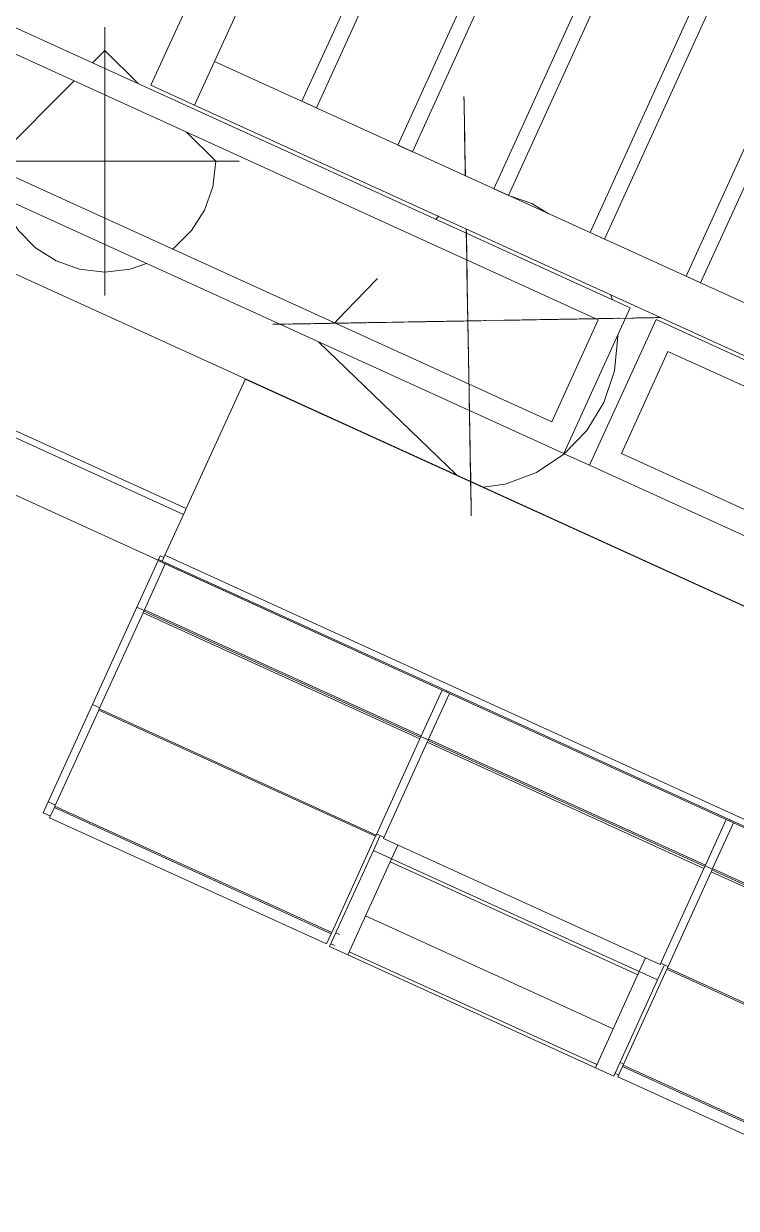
# Model space of a CAD drawing. Header units: inches. Extents: x -578 to 1873, y 397 to 1812.
# Drawn here: x -147.8 to -58.7, y 1077.2 to 1225.2 of the extents above; entities that cross this region are included whole.
import ezdxf

# ---------------------------------------------------------------- set-up
doc = ezdxf.new("R2010")
doc.units = ezdxf.units.IN
doc.header["$MEASUREMENT"] = 0
for name, color, linetype, lineweight in [('A-FLOR', 192, 'Continuous', 13), ('A-GLAZ-CURT', 52, 'Continuous', 9), ('A-GLAZ-CWMG', 51, 'Continuous', 9), ('A-WALL', 113, 'Continuous', 13), ('I-FURN', 30, 'Continuous', 9), ('L-HRDS', 13, 'Continuous', 9), ('L-PLNT', 71, 'Continuous', 9)]:
    doc.layers.add(name, color=color, linetype=linetype, lineweight=lineweight)

# ---------------------------------------------------------------- blocks, each defined once
blk = doc.blocks.new('3D Cad File Example_dwg_CP_Solar Panel - Square-1731942-_3D_-2915-Level 1')
at = {"layer": 'A-GLAZ-CURT'}
for p, q in [((-1042.2, -43.84), (-1041.61, -42.55)), ((-1041.61, -42.55), (-1041.54, -42.39)), ((-1041.61, -42.55), (-1007.04, -58.31)), ((-1007.62, -59.59), (-1042.2, -43.84)), ((-1007.62, -59.59), (-1007.04, -58.31)), ((-1007.04, -58.31), (-1006.96, -58.15))]:
    blk.add_line(p, q, dxfattribs=at)
blk = doc.blocks.new('3D Cad File Example_dwg_CP_Solar Panel - Square-V6-_3D_-2916-Level 1')
at = {"layer": 'A-GLAZ-CURT'}
for p, q in [((-1036.07, -30.38), (-1041.54, -42.39)), ((-1036.07, -30.38), (-1036, -30.22)), ((-1001.49, -46.14), (-1036.07, -30.38)), ((-1041.54, -42.39), (-1006.96, -58.15)), ((-1001.49, -46.14), (-1006.96, -58.15)), ((-1001.49, -46.14), (-1001.42, -45.98))]:
    blk.add_line(p, q, dxfattribs=at)
blk = doc.blocks.new('3D Cad File Example_dwg_System Panel - Solar Wall Edges-1683376-_3D_-2917-Level 1')
at = {"layer": 'A-GLAZ-CURT'}
for p, q in [((-1027.75, -12.11), (-1030.35, -17.83)), ((-1027.75, -12.11), (-993.17, -27.87)), ((-1030.35, -17.83), (-995.77, -33.59)), ((-995.77, -33.59), (-993.17, -27.87))]:
    blk.add_line(p, q, dxfattribs=at)
blk = doc.blocks.new('3D Cad File Example_dwg_Rectangular Mullion - 1_ x 1_5_ _Black_-1053128-_3D_-2918-Level 1')
at = {"layer": 'A-GLAZ-CWMG'}
for p, q in [((-959.45, -50.34), (-959.37, -50.18)), ((-924.79, -65.93), (-959.37, -50.18)), ((-924.87, -66.09), (-959.45, -50.34)), ((-924.79, -65.93), (-924.87, -66.09))]:
    blk.add_line(p, q, dxfattribs=at)
blk = doc.blocks.new('3D Cad File Example_dwg_Rectangular Mullion - 1_ x 1_5_ _Black_-1053131-_3D_-2919-Level 1')
at = {"layer": 'A-GLAZ-CWMG'}
for p, q in [((-970.5, -74.59), (-970.95, -74.38)), ((-971.57, -75.74), (-971.12, -75.95))]:
    blk.add_line(p, q, dxfattribs=at)
blk = doc.blocks.new('3D Cad File Example_dwg_Rectangular Mullion - 1_ x 1_5_ _Black_-V7-_3D_-2920-Level 1')
at = {"layer": 'A-GLAZ-CWMG'}
for p, q in [((-965.86, -62.01), (-964.95, -62.42)), ((-970.95, -74.38), (-970.5, -74.59))]:
    blk.add_line(p, q, dxfattribs=at)
blk = doc.blocks.new('3D Cad File Example_dwg_Rectangular Mullion - 1_ x 1_5_ _Black_-V7-_3D_-V3-Level 1')
at = {"layer": 'A-GLAZ-CWMG'}
for p, q in [((-960.32, -49.84), (-960.38, -49.98)), ((-960.32, -49.84), (-959.41, -50.26)), ((-959.47, -50.39), (-959.41, -50.26)), ((-965.86, -62.01), (-964.95, -62.42))]:
    blk.add_line(p, q, dxfattribs=at)
blk = doc.blocks.new('3D Cad File Example_dwg_Rectangular Mullion - 1_ x 1_5_ _Black_-1683368-_3D_-2921-Level 1')
at = {"layer": 'A-GLAZ-CWMG'}
for p, q in [((-957.68, -44.04), (-960.32, -49.84)), ((-956.77, -44.46), (-957.68, -44.04)), ((-956.77, -44.46), (-959.41, -50.26)), ((-960.32, -49.84), (-959.41, -50.26))]:
    blk.add_line(p, q, dxfattribs=at)
blk = doc.blocks.new('3D Cad File Example_dwg_Rectangular Mullion - 1_ x 1_5_ _Black_-1053135-_3D_-2925-Level 1')
at = {"layer": 'A-GLAZ-CWMG'}
for p, q in [((-992.71, -28.08), (-992.64, -27.93)), ((-992.71, -28.08), (-957.22, -44.25)), ((-957.22, -44.25), (-957.15, -44.1))]:
    blk.add_line(p, q, dxfattribs=at)
blk = doc.blocks.new('3D Cad File Example_dwg_Rectangular Mullion - 1_ x 1_5_ _Black_-1683379-_3D_-2927-Level 1')
at = {"layer": 'A-GLAZ-CWMG'}
for p, q in [((-1028.66, -11.7), (-1031.3, -17.5)), ((-1028.66, -11.7), (-1027.75, -12.11)), ((-1027.75, -12.11), (-1030.39, -17.91)), ((-1030.39, -17.91), (-1031.3, -17.5))]:
    blk.add_line(p, q, dxfattribs=at)
blk = doc.blocks.new('3D Cad File Example_dwg_Rectangular Mullion - 1_ x 1_5_ _Black_-1053170-_3D_-2928-Level 1')
at = {"layer": 'A-GLAZ-CWMG'}
for p, q in [((-1043.01, -43.19), (-1042.39, -41.83)), ((-1041.48, -42.25), (-1042.39, -41.83)), ((-1042.1, -43.61), (-1043.01, -43.19))]:
    blk.add_line(p, q, dxfattribs=at)
blk = doc.blocks.new('3D Cad File Example_dwg_Rectangular Mullion - 1_ x 1_5_ _Black_-V9-_3D_-2929-Level 1')
at = {"layer": 'A-GLAZ-CWMG'}
for p, q in [((-1036.84, -29.66), (-1042.39, -41.83)), ((-1035.93, -30.08), (-1036.84, -29.66)), ((-1041.48, -42.25), (-1042.39, -41.83))]:
    blk.add_line(p, q, dxfattribs=at)
blk = doc.blocks.new('3D Cad File Example_dwg_Rectangular Mullion - 1_ x 1_5_ _Black_-V9-_3D_-V5-Level 1')
at = {"layer": 'A-GLAZ-CWMG'}
for p, q in [((-1031.3, -17.5), (-1036.84, -29.66)), ((-1030.39, -17.91), (-1031.3, -17.5)), ((-1030.45, -18.05), (-1030.39, -17.91)), ((-1035.93, -30.08), (-1036.84, -29.66))]:
    blk.add_line(p, q, dxfattribs=at)
blk = doc.blocks.new('3D Cad File Example_dwg_Pergola Modern - Pergola-1094976-_3D_-2974-Level 1')
at = {"layer": 'I-FURN'}
for p, q in [((-91.5, 54), (-85.5, 54)), ((-91.5, 54), (-91.5, -54)), ((85.5, 54), (-85.5, 54)), ((-85.5, 54), (-85.5, -54)), ((-85.5, 54), (-85.5, 48)), ((91.5, 54), (85.5, 54)), ((85.5, 54), (85.5, -54)), ((85.5, 54), (85.5, 48)), ((91.5, 54), (91.5, -54)), ((85.5, 48), (-85.5, 48)), ((-73.5, 48), (-71.5, 48)), ((-73.5, 48), (-73.5, -48)), ((-71.5, 48), (-71.5, -48)), ((-60.32, 48), (-58.32, 48)), ((-60.32, 48), (-60.32, -48)), ((-58.32, 48), (-58.32, -48)), ((-47.14, 48), (-45.14, 48)), ((-47.14, 48), (-47.14, -48)), ((-45.14, 48), (-45.14, -48)), ((-33.95, 48), (-31.95, 48)), ((-33.95, 48), (-33.95, -48)), ((-31.95, 48), (-31.95, -48)), ((-20.77, 48), (-18.77, 48)), ((-20.77, 48), (-20.77, -48)), ((-18.77, 48), (-18.77, -48)), ((-7.59, 48), (-5.59, 48)), ((-7.59, 48), (-7.59, -48)), ((-5.59, 48), (-5.59, -48)), ((5.59, 48), (7.59, 48)), ((5.59, 48), (5.59, -48)), ((7.59, 48), (7.59, -48)), ((18.77, 48), (20.77, 48)), ((18.77, 48), (18.77, -48)), ((20.77, 48), (20.77, -48)), ((31.95, 48), (33.95, 48)), ((31.95, 48), (31.95, -48)), ((33.95, 48), (33.95, -48)), ((45.14, 48), (47.14, 48)), ((45.14, 48), (45.14, -48)), ((47.14, 48), (47.14, -48)), ((60.32, 48), (58.32, 48)), ((58.32, 48), (58.32, -48)), ((60.32, 48), (60.32, -48)), ((73.5, 48), (71.5, 48)), ((71.5, 48), (71.5, -48)), ((73.5, 48), (73.5, -48)), ((-85.5, -54), (-85.5, -48)), ((85.5, -48), (-85.5, -48)), ((-73.5, -48), (-71.5, -48)), ((-60.32, -48), (-58.32, -48)), ((-47.14, -48), (-45.14, -48)), ((-33.95, -48), (-31.95, -48)), ((-20.77, -48), (-18.77, -48)), ((-7.59, -48), (-5.59, -48)), ((5.59, -48), (7.59, -48)), ((18.77, -48), (20.77, -48)), ((31.95, -48), (33.95, -48)), ((45.14, -48), (47.14, -48)), ((58.32, -48), (60.32, -48)), ((71.5, -48), (73.5, -48)), ((85.5, -54), (85.5, -48)), ((-91.5, -54), (-85.5, -54)), ((85.5, -54), (-85.5, -54)), ((91.5, -54), (85.5, -54))]:
    blk.add_line(p, q, dxfattribs=at)
blk = doc.blocks.new('3D Cad File Example_dwg_RPC Shrub - Hydrangea 3_-9_-1394593-_3D_-V93-Level 1')
at = {"layer": 'L-PLNT'}
for p, q in [((2.26, 22.79), (2.26, 24.36)), ((2.26, 24.36), (2.26, 23.77)), ((2.26, 23.77), (2.26, 20.78)), ((2.26, 22.79), (2.26, 20)), ((2.26, 22.17), (2.26, 22.37)), ((2.26, 22.37), (2.26, 21.78)), ((2.26, 21.9), (2.26, 22.17)), ((2.26, 21.9), (2.26, 21.74)), ((2.26, 21.77), (2.26, 21.8)), ((2.26, 21.8), (2.26, 21.62)), ((2.26, 21.78), (2.26, 20.43)), ((2.26, 21.6), (2.26, 21.77)), ((2.26, 21.74), (2.26, 21.39)), ((2.26, 21.62), (2.26, 21.08)), ((2.26, 20.65), (2.26, 21.6)), ((2.26, 21.39), (2.26, 21.17)), ((2.26, 21.17), (2.26, 21.02)), ((2.26, 21.08), (2.26, 18.94)), ((2.26, 21.02), (2.26, 20.75)), ((2.26, 20.78), (2.26, 20.13)), ((2.26, 20.75), (2.26, 20.38)), ((2.26, 20.22), (2.26, 20.65)), ((2.26, 20.38), (2.26, 20.43)), ((2.26, 20.43), (2.26, 19.3)), ((2.26, 20.43), (2.26, 20.26)), ((2.26, 20.02), (2.26, 20.38)), ((2.26, 20.38), (2.26, 19.95)), ((2.26, 20.26), (2.26, 17.88)), ((2.26, 19.75), (2.26, 20.22)), ((2.26, 20.13), (2.26, 19.63)), ((2.26, 20.02), (2.26, 17.76)), ((2.26, 20), (2.26, 19.29)), ((2.26, 19.95), (2.26, 18.49)), ((2.26, 19.25), (2.26, 19.75)), ((2.26, 19.63), (2.26, 19.2)), ((2.26, 19.3), (2.26, 18.99)), ((2.26, 19.29), (2.26, 17.36)), ((2.26, 17.15), (2.26, 19.25)), ((-0.02, 18.7), (-16.96, 1.75)), ((2.26, 19.2), (2.26, 17.37)), ((2.26, 18.99), (2.26, 19.2)), ((2.26, 19.2), (2.26, 19.2)), ((2.26, 19.2), (2.26, 19.05)), ((2.26, 19.05), (2.26, 18.53)), ((2.26, 18.49), (2.26, 18.94)), ((2.26, 18.53), (2.26, 18.29)), ((2.26, 18.29), (2.26, 18.15)), ((2.26, 18.15), (2.26, 18.04)), ((2.26, 18.04), (2.26, 17.94)), ((2.26, 17.94), (2.26, 17.83)), ((2.26, 17.76), (2.26, 17.88)), ((2.26, 17.83), (2.26, 17.72)), ((2.26, 17.72), (2.26, 17.6)), ((2.26, 17.6), (2.26, 17.45)), ((2.26, 17.45), (2.26, 17.28)), ((2.26, 17.37), (2.26, 16.96)), ((2.26, 17.36), (2.26, 16.66)), ((2.26, 17.28), (2.26, 17.07)), ((2.26, 17.1), (2.26, 17.22)), ((2.26, 17.22), (2.26, 17.02)), ((2.26, 17), (2.26, 17.15)), ((2.26, 17.1), (2.26, 16.72)), ((2.26, 17.07), (2.26, 16.96)), ((2.26, 17.02), (2.26, 13.16)), ((2.26, 16.77), (2.26, 17)), ((2.26, 16.96), (2.26, 16.62)), ((2.26, 16.96), (2.26, 16.92)), ((2.26, 16.92), (2.26, 16.91)), ((2.26, 16.91), (2.26, 16.91)), ((2.26, 16.91), (2.26, 16.87)), ((2.26, 16.87), (2.26, 16.77)), ((2.26, 16.62), (2.26, 16.77)), ((2.26, 16.77), (2.26, 16.28)), ((2.26, 16.72), (2.26, 14.65)), ((2.26, 16.66), (2.26, 15.87)), ((2.26, 15.99), (2.26, 16.32)), ((2.26, 16.32), (2.26, 14.12)), ((2.26, 16.28), (2.26, 15.82)), ((2.32, 16.62), (2.78, 16.18)), ((2.26, 9.85), (2.26, 16.09)), ((2.26, 16.09), (2.26, 15.59)), ((2.26, 14.39), (2.26, 15.99)), ((2.26, 15.87), (2.26, 15.82)), ((2.26, 15.82), (2.26, 15.44)), ((2.26, 15.82), (2.26, 15.37)), ((2.26, 15.59), (2.26, 14.44)), ((2.26, 15.44), (2.26, 14.39)), ((2.26, 15.37), (2.26, 14.9)), ((2.26, 14.9), (2.26, 14.4)), ((2.78, 16.18), (4.93, 14.05)), ((2.26, 14.65), (2.26, 13.16)), ((2.26, 14.07), (2.26, 14.59)), ((2.26, 14.59), (2.26, 14.32)), ((2.26, 11.73), (2.26, 14.44)), ((2.26, 14.4), (2.26, 13.82)), ((2.26, 14.32), (2.26, 13.63)), ((2.26, 14.12), (2.26, 13.77)), ((2.26, 14.07), (2.26, 13.61)), ((2.26, 13.16), (2.26, 13.82)), ((2.26, 13.77), (2.26, 13.43)), ((2.26, 13.63), (2.26, 12.67)), ((2.26, 13.61), (2.26, 11.73)), ((2.26, 12.14), (2.26, 13.43)), ((4.93, 14.05), (7.77, 11.19)), ((2.26, 13.16), (2.26, 12.74)), ((2.26, 12.74), (2.26, 12.42)), ((2.26, 12.67), (2.26, 9.01)), ((2.26, 12.42), (2.26, 12.13)), ((2.26, 11.82), (2.26, 12.14)), ((2.26, 12.13), (2.26, 11.8)), ((2.26, 11.76), (2.26, 11.88)), ((2.26, 11.88), (2.26, 11.82)), ((2.26, 11.8), (2.26, 11.35)), ((2.26, 10.91), (2.26, 11.76)), ((2.26, 11.35), (2.26, 10.73)), ((2.26, 10.65), (2.26, 10.91)), ((2.26, 9.85), (2.26, 10.73)), ((2.26, 10.5), (2.26, 10.65)), ((2.26, 10.17), (2.26, 10.5)), ((2.26, 10.17), (2.26, 9.43)), ((2.26, 9.43), (2.26, 6.4)), ((2.26, 9.01), (2.26, 8.52)), ((2.26, 8.52), (2.26, 8)), ((2.26, 8), (2.26, 7.47)), ((2.26, 7.47), (2.26, 6.92)), ((2.26, 6.92), (2.26, 6.36)), ((2.26, 6.4), (2.26, 5.27)), ((2.26, 6.36), (2.26, 5.79)), ((2.26, 5.29), (2.26, 5.79)), ((2.26, 5.27), (2.26, 4.68)), ((2.26, 5.1), (2.26, -2.19)), ((2.26, 4.68), (2.26, 4.1)), ((2.26, 4.1), (2.26, 3.52)), ((2.26, 3.52), (2.26, 2.95)), ((15.03, 3.78), (15.39, 3.41)), ((2.26, 2.95), (2.26, 2.41)), ((2.26, 2.41), (2.26, 1.89)), ((2.26, 1.4), (2.26, 1.89)), ((-20.53, 0), (-22.11, 0)), ((-22.11, 0), (-21.52, 0)), ((-21.52, 0), (-18.52, 0)), ((-20.53, 0), (-17.74, 0)), ((-19.91, 0), (-20.12, 0)), ((-20.12, 0), (-19.52, 0)), ((-19.64, 0), (-19.91, 0)), ((-19.64, 0), (-19.48, 0)), ((-19.52, 0), (-19.55, 0)), ((-19.55, 0), (-19.36, 0)), ((-19.52, 0), (-18.18, 0)), ((-19.34, 0), (-19.52, 0)), ((-19.48, 0), (-19.13, 0)), ((-19.36, 0), (-18.82, 0)), ((-18.39, 0), (-19.34, 0)), ((-19.13, 0), (-18.91, 0)), ((-18.91, 0), (-18.76, 0)), ((-18.82, 0), (-16.68, 0)), ((-18.76, 0), (-18.49, 0)), ((-18.52, 0), (-17.87, 0)), ((-18.49, 0), (-18.13, 0)), ((-17.97, 0), (-18.39, 0)), ((-18.13, 0), (-17.69, 0)), ((-17.5, 0), (-17.97, 0)), ((-17.87, 0), (-17.37, 0)), ((-17.74, 0), (-17.03, 0)), ((-17.69, 0), (-16.23, 0)), ((-17, 0), (-17.5, 0)), ((-17.37, 0), (-16.95, 0)), ((-17.03, 0), (-15.11, 0)), ((-14.89, 0), (-17, 0)), ((-16.95, 0), (-15.11, 0)), ((-16.23, 0), (-16.68, 0)), ((-15.11, 0), (-14.71, 0)), ((-15.11, 0), (-14.41, 0)), ((-14.74, 0), (-14.89, 0)), ((-14.51, 0), (-14.74, 0)), ((-14.71, 0), (-14.36, 0)), ((-14.36, 0), (-14.51, 0)), ((-14.41, 0), (-13.61, 0)), ((-13.73, 0), (-14.06, 0)), ((-14.06, 0), (-11.86, 0)), ((-12.13, 0), (-13.73, 0)), ((-13.61, 0), (-13.56, 0)), ((-13.56, 0), (-13.18, 0)), ((-13.18, 0), (-12.13, 0)), ((-11.86, 0), (-11.51, 0)), ((-11.51, 0), (-11.18, 0)), ((-9.89, 0), (-11.18, 0)), ((-9.56, 0), (-9.89, 0)), ((-9.51, 0), (-9.63, 0)), ((-9.63, 0), (-9.56, 0)), ((-8.65, 0), (-9.51, 0)), ((-8.39, 0), (-8.65, 0)), ((-8.24, 0), (-8.39, 0)), ((-7.91, 0), (-8.24, 0)), ((-7.91, 0), (-7.18, 0)), ((-7.18, 0), (-4.14, 0)), ((-4.14, 0), (-3.02, 0)), ((-3.02, 0), (-2.43, 0)), ((-2.43, 0), (-1.84, 0)), ((-1.84, 0), (-1.26, 0)), ((-1.26, 0), (-0.7, 0)), ((-0.7, 0), (-0.15, 0)), ((-0.15, 0), (0.37, 0)), ((0.86, 0), (0.37, 0)), ((1.62, 0), (0.85, 0)), ((0.85, 0), (0.86, 0)), ((1.65, 0), (1.61, 0)), ((1.61, 0), (1.62, 0)), ((1.65, 0), (1.72, 0)), ((2.28, 0), (1.72, 0)), ((2.26, 0.64), (2.26, 1.41)), ((2.26, 1.41), (2.26, 1.4)), ((2.26, 0.6), (2.26, 0.65)), ((2.26, 0.65), (2.26, 0.64)), ((2.26, 0.6), (2.26, 0.53)), ((2.26, -0.02), (2.26, 0.53)), ((2.63, 0), (2.28, 0)), ((3.08, 0), (2.63, 0)), ((3.06, 0), (3.08, 0)), ((3.06, 0), (3.12, 0)), ((3.12, 0), (3.87, 0)), ((3.87, 0), (4.31, 0)), ((7, 0), (4.31, 0)), ((7.05, 0), (7, 0)), ((7.1, 0), (7.05, 0)), ((7.17, 0), (7.1, 0)), ((7.14, 0), (7.1, 0)), ((7.1, 0), (7.44, 0)), ((7.17, 0), (7.14, 0)), ((7.44, 0), (7.65, 0)), ((7.65, 0), (7.96, 0)), ((7.96, 0), (8.36, 0)), ((9.23, 0), (8.36, 0)), ((9.65, 0), (9.23, 0)), ((9.99, 0), (9.65, 0)), ((13.47, 0), (9.99, 0)), ((13.41, 0), (12.96, 0)), ((12.96, 0), (13.01, 0)), ((13.24, 0), (13.01, 0)), ((13.34, 0), (13.24, 0)), ((13.56, 0), (13.34, 0)), ((13.76, 0), (13.38, 0)), ((13.38, 0), (13.41, 0)), ((13.47, 0), (13.69, 0)), ((13.76, 0), (13.56, 0)), ((13.76, 0), (13.69, 0)), ((25.51, 0), (20.41, 0)), ((23.06, 0), (20.41, 0)), ((20.45, 0), (20.41, 0)), ((20.42, 0), (21.1, 0)), ((20.45, 0), (20.99, 0)), ((20.99, 0), (21.17, 0)), ((21.17, 0), (21.1, 0)), ((23.24, 0), (23.06, 0)), ((24.87, 0), (23.24, 0)), ((28.96, 0), (24.87, 0)), ((25.72, 0), (25.51, 0)), ((26.16, 0), (25.72, 0)), ((26.58, 0), (26.16, 0)), ((26.98, 0), (26.58, 0)), ((27.36, 0), (26.98, 0)), ((28.5, 0), (27.36, 0)), ((29.13, 0), (28.5, 0)), ((29.76, 0), (28.96, 0)), ((29.43, 0), (29.13, 0)), ((29.7, 0), (29.4, 0)), ((29.4, 0), (29.61, 0)), ((29.85, 0), (29.43, 0)), ((30.1, 0), (29.61, 0)), ((29.7, 0), (29.85, 0)), ((29.76, 0), (30.31, 0)), ((30.31, 0), (30.1, 0)), ((-17.8, 0), (-17.04, 0)), ((-17.8, 0), (-15.62, 0)), ((-17.77, 0), (-15.5, 0)), ((-17.04, 0), (-16.73, 0)), ((-16.73, 0), (-16.94, 0)), ((-16.94, 0), (-16.94, 0)), ((-16.94, 0), (-16.79, 0)), ((-16.79, 0), (-16.28, 0)), ((-16.28, 0), (-16.04, 0)), ((-16.04, 0), (-15.89, 0)), ((-15.89, 0), (-15.78, 0)), ((-15.78, 0), (-15.68, 0)), ((-15.68, 0), (-15.58, 0)), ((-15.5, 0), (-15.62, 0)), ((-15.58, 0), (-15.47, 0)), ((-15.47, 0), (-15.34, 0)), ((-15.34, 0), (-15.2, 0)), ((-15.2, 0), (-15.02, 0)), ((-15.02, 0), (-14.81, 0)), ((-14.85, 0), (-14.96, 0)), ((-14.96, 0), (-14.76, 0)), ((-14.85, 0), (-14.46, 0)), ((-14.81, 0), (-14.71, 0)), ((-14.76, 0), (-10.9, 0)), ((-14.71, 0), (-14.66, 0)), ((-14.66, 0), (-14.66, 0)), ((-14.66, 0), (-14.65, 0)), ((-14.65, 0), (-14.61, 0)), ((-14.61, 0), (-14.51, 0)), ((-14.51, 0), (-14.03, 0)), ((-14.46, 0), (-12.39, 0)), ((-14.03, 0), (-13.57, 0)), ((-7.6, 0), (-13.84, 0)), ((-13.84, 0), (-13.33, 0)), ((-13.57, 0), (-13.12, 0)), ((-13.33, 0), (-12.19, 0)), ((-13.12, 0), (-12.65, 0)), ((-12.65, 0), (-12.14, 0)), ((-12.39, 0), (-10.9, 0)), ((-11.81, 0), (-12.33, 0)), ((-12.33, 0), (-12.06, 0)), ((-9.48, 0), (-12.19, 0)), ((-12.14, 0), (-11.57, 0)), ((-12.06, 0), (-11.37, 0)), ((-11.81, 0), (-11.35, 0)), ((-10.9, 0), (-11.57, 0)), ((-11.37, 0), (-10.41, 0)), ((-11.35, 0), (-9.48, 0)), ((-10.9, 0), (-10.48, 0)), ((-10.48, 0), (-10.16, 0)), ((-10.41, 0), (-8.93, 0)), ((-10.16, 0), (-9.87, 0)), ((-9.87, 0), (-9.54, 0)), ((-9.54, 0), (-9.1, 0)), ((-9.1, 0), (-8.47, 0)), ((-7.6, 0), (-8.47, 0)), ((-5.61, 0), (-5.21, 0)), ((-5.21, 0), (-4.66, 0)), ((-4.66, 0), (-4.1, 0)), ((-4.1, 0), (-3.53, 0)), ((-3.19, 0), (-3.53, 0)), ((-2.35, 0), (8.55, 0)), ((2.26, -0.37), (2.26, -0.02)), ((2.26, -0.83), (2.26, -0.37)), ((2.26, -0.8), (2.26, -0.83)), ((2.26, -0.8), (2.26, -0.86)), ((2.26, -0.86), (2.26, -1.62)), ((6.94, 0), (6.75, 0)), ((6.75, 0), (6.75, 0)), ((6.75, 0), (7.06, 0)), ((8.36, 0), (6.94, 0)), ((7.06, 0), (7.3, 0)), ((7.3, 0), (7.5, 0)), ((7.5, 0), (7.7, 0)), ((7.7, 0), (7.94, 0)), ((7.94, 0), (8.27, 0)), ((8.27, 0), (8.7, 0)), ((8.55, 0), (8.36, 0)), ((8.7, 0), (9.06, 0)), ((9.36, 0), (9.06, 0)), ((10.18, 0), (9.36, 0)), ((10.48, 0), (10.18, 0)), ((10.84, 0), (10.48, 0)), ((12.5, 0), (10.84, 0)), ((11.78, 0), (11.32, 0)), ((11.32, 0), (11.7, 0)), ((11.7, 0), (12.17, 0)), ((12.08, 0), (11.78, 0)), ((12.77, 0), (12.08, 0)), ((12.71, 0), (12.17, 0)), ((12.94, 0), (12.5, 0)), ((12.71, 0), (13.76, 0)), ((13.16, 0), (12.77, 0)), ((13.36, 0), (12.94, 0)), ((13.75, 0), (13.16, 0)), ((13.36, 0), (13.75, 0)), ((-18.54, -1.55), (-18.22, -4.29)), ((2.26, -1.62), (2.26, -2.05)), ((2.26, -4.74), (2.26, -2.05)), ((-18.22, -4.29), (-16.81, -8.23)), ((2.26, -4.68), (2.26, -4.49)), ((2.26, -4.49), (2.26, -4.49)), ((2.26, -4.49), (2.26, -4.81)), ((2.26, -6.11), (2.26, -4.68)), ((2.26, -4.8), (2.26, -4.74)), ((2.26, -4.84), (2.26, -4.8)), ((2.26, -4.81), (2.26, -5.04)), ((2.26, -4.91), (2.26, -4.84)), ((2.26, -4.89), (2.26, -4.84)), ((2.26, -4.84), (2.26, -5.19)), ((2.26, -4.91), (2.26, -4.89)), ((2.26, -5.04), (2.26, -5.24)), ((2.26, -5.19), (2.26, -5.39)), ((2.26, -5.24), (2.26, -5.45)), ((2.26, -5.39), (2.26, -5.71)), ((2.26, -5.45), (2.26, -5.69)), ((2.26, -5.69), (2.26, -6.01)), ((2.26, -5.71), (2.26, -6.1)), ((17.79, -5.49), (16.81, -8.23)), ((2.26, -6.01), (2.26, -6.45)), ((2.26, -6.98), (2.26, -6.1)), ((2.26, -6.16), (2.26, -6.11)), ((2.26, -6.45), (2.26, -6.8)), ((2.26, -7.11), (2.26, -6.8)), ((2.26, -7.39), (2.26, -6.98)), ((2.26, -7.92), (2.26, -7.11)), ((2.26, -7.73), (2.26, -7.39)), ((-16.81, -8.23), (-14.6, -11.7)), ((2.26, -11.21), (2.26, -7.73)), ((2.26, -8.23), (2.26, -7.92)), ((2.26, -8.58), (2.26, -8.23)), ((2.26, -10.24), (2.26, -8.58)), ((15.51, -10.28), (16.81, -8.23)), ((2.26, -9.52), (2.26, -9.06)), ((2.26, -9.06), (2.26, -9.45)), ((2.26, -9.45), (2.26, -9.91)), ((2.26, -9.83), (2.26, -9.52)), ((2.26, -10.51), (2.26, -9.83)), ((2.26, -10.45), (2.26, -9.91)), ((2.26, -10.68), (2.26, -10.24)), ((-14.6, -11.7), (-11.7, -14.6)), ((2.26, -10.45), (2.26, -13.01)), ((2.26, -10.9), (2.26, -10.51)), ((2.26, -11.1), (2.26, -10.68)), ((2.26, -11.16), (2.26, -10.71)), ((2.26, -10.71), (2.26, -10.75)), ((2.26, -10.98), (2.26, -10.75)), ((2.26, -11.49), (2.26, -10.9)), ((2.26, -11.08), (2.26, -10.98)), ((2.26, -11.3), (2.26, -11.08)), ((2.26, -11.1), (2.26, -11.49)), ((2.26, -13.61), (2.26, -11.12)), ((2.26, -11.12), (2.26, -11.16)), ((2.26, -11.21), (2.26, -11.43)), ((2.26, -12.54), (2.26, -11.3)), ((2.26, -15.12), (2.26, -11.43)), ((2.26, -12.75), (2.26, -12.54)), ((2.26, -13.26), (2.26, -12.75)), ((2.26, -13.01), (2.26, -13.61)), ((2.26, -13.26), (2.26, -15.42)), ((-11.7, -14.6), (-8.23, -16.81)), ((2.26, -13.92), (2.26, -13.61)), ((2.26, -14.45), (2.26, -13.61)), ((2.26, -14.34), (2.26, -13.92)), ((2.26, -14.23), (2.26, -13.92)), ((2.26, -14.1), (2.26, -13.92)), ((2.26, -14.63), (2.26, -14.1)), ((2.26, -14.44), (2.26, -14.23)), ((2.26, -14.93), (2.26, -14.34)), ((2.26, -14.81), (2.26, -14.44)), ((2.26, -15.21), (2.26, -14.45)), ((2.26, -16.35), (2.26, -14.63)), ((2.26, -14.85), (2.26, -14.8)), ((2.26, -14.8), (2.26, -14.9)), ((2.26, -16.91), (2.26, -14.81)), ((2.26, -15.06), (2.26, -14.85)), ((2.26, -14.9), (2.26, -15.12)), ((2.26, -15.15), (2.26, -14.93)), ((2.26, -15.47), (2.26, -15.06)), ((2.26, -15.42), (2.26, -15.15)), ((2.26, -17.51), (2.26, -15.21)), ((2.26, -18.12), (2.26, -15.42)), ((2.26, -16.69), (2.26, -15.42)), ((2.26, -16.08), (2.26, -15.47)), ((2.26, -16.08), (2.26, -16.92)), ((-8.23, -16.81), (-4.29, -18.22)), ((2.26, -18.2), (2.26, -16.35)), ((2.26, -16.96), (2.26, -16.69)), ((2.26, -17.3), (2.26, -16.91)), ((2.26, -16.92), (2.26, -17.22)), ((2.26, -20.8), (2.26, -16.96)), ((2.26, -17.22), (2.26, -17.38)), ((2.26, -17.73), (2.26, -17.3)), ((2.26, -17.38), (2.26, -17.6)), ((2.26, -17.6), (2.26, -17.51)), ((2.26, -23.25), (2.26, -17.73)), ((-4.29, -18.22), (0, -18.71)), ((0, -18.71), (0.2, -18.69)), ((2.26, -18.16), (2.26, -18.12)), ((2.26, -18.16), (2.26, -18.84)), ((2.26, -18.2), (2.26, -18.73)), ((2.26, -18.73), (2.26, -18.91)), ((2.26, -18.91), (2.26, -18.84)), ((4.59, -18.11), (5.23, -17.88)), ((2.26, -20.98), (2.26, -20.8)), ((2.26, -22.61), (2.26, -20.98)), ((2.26, -24.12), (2.26, -22.61)), ((2.26, -23.46), (2.26, -23.25)), ((2.26, -23.91), (2.26, -23.46)), ((2.26, -24.12), (2.26, -23.91))]:
    blk.add_line(p, q, dxfattribs=at)
blk = doc.blocks.new('3D Cad File Example_dwg_RPC Shrub - Lupin 3_-10_-1394599-_3D_-V94-Level 1')
at = {"layer": 'L-PLNT'}
for p, q in [((0, 16.02), (0, 16.76)), ((0, 16.76), (0, 8.9)), ((0, 7.27), (0, 16.02)), ((0, 14.98), (0, 15.42)), ((0, 15.42), (0, 15.14)), ((0, 15.14), (0, 10.95)), ((0, 14.98), (0, 9.94)), ((0, 14.09), (0, 14.83)), ((0, 14.83), (0, 8.16)), ((0, 13.86), (-1.55, 12.31)), ((0, 9.19), (0, 14.09)), ((4.15, 9.71), (0, 13.86)), ((0, 8.14), (0, 10.95)), ((-3.82, 10.04), (-13.86, 0)), ((0, 9.87), (0, 10.08)), ((0, 10.08), (0, 8.9)), ((0, 8.16), (0, 9.94)), ((0, 9.87), (0, 9.48)), ((0, 7.12), (0, 9.64)), ((0, 9.59), (0, 9.64)), ((0, 9.59), (0, 9.51)), ((0, 9.51), (0, 9.39)), ((0, 9.48), (0, 6.82)), ((0, 9.39), (0, 9.26)), ((0, 9.26), (0, 9.12)), ((0, 8.9), (0, 9.19)), ((0, 8.34), (0, 9.14)), ((0, 9.14), (0, 7.56)), ((0, 9.12), (0, 9)), ((0, 8.9), (0, 9)), ((0, 7.8), (0, 8.34)), ((0, 8.3), (0, 0.35)), ((0, 6.82), (0, 8.3)), ((0, 8.2), (0, 8.3)), ((0, 8.27), (0, 7.94)), ((0, 8.2), (0, 8.08)), ((0, 7.56), (0, 8.14)), ((0, 8.08), (0, 7.95)), ((0, 7.95), (0, 7.81)), ((0, 7.94), (0, 7.56)), ((0, 7.81), (0, 7.7)), ((0, 7.48), (0, 7.8)), ((0, 7.61), (0, 7.7)), ((0, 7.56), (0, 7.61)), ((0, 7.41), (0, 7.56)), ((0, 7.43), (0, 7.56)), ((0, 7.48), (0, 7.41)), ((0, 7.43), (0, 7.32)), ((0, 6.38), (0, 7.42)), ((0, 7.41), (0, 7.42)), ((0, 6.82), (0, 7.41)), ((0, 7.32), (0, 7.24)), ((0, 7.27), (0, 7.12)), ((0, 7.24), (0, 7.17)), ((0, 7.17), (0, 7.11)), ((0, 7.11), (0, 7.05)), ((0, 7.05), (0, 6.97)), ((0, 6.97), (0, 6.38)), ((0, 6.82), (0, 5.93)), ((0, 3.56), (0, 5.93)), ((0, 5.19), (0, 5.34)), ((0, 4.3), (0, 5.34)), ((0, 5.19), (0, 4.3)), ((0, 4.3), (0, 3.56)), ((0, 4.3), (0, 3.71)), ((0, 3.11), (0, 3.71)), ((0, 2.04), (0, 3.39)), ((0, 3.39), (0, 3.2)), ((0, 3.2), (0, 2.37)), ((0, 2.22), (0, 3.11)), ((13.86, 0), (10.2, 3.65)), ((0, 2.37), (0, 2.22)), ((0, 2.04), (0, 2.22)), ((0, 2.22), (0, 0.84)), ((0, 1.04), (0, 1.48)), ((0, 1.48), (0, 0.12)), ((-13.86, 0), (-13.76, -0.81)), ((0, 1.04), (0, -1.33)), ((0, 0.84), (0, 0.21)), ((0, 0.12), (0, 0.21)), ((13.86, 0), (13.49, -3.17)), ((-16, 0), (-16.76, 0)), ((-16.76, 0), (-16.61, 0)), ((-8.9, 0), (-16.61, 0)), ((-16.45, 0), (-16.46, 0)), ((-16.46, 0), (-14.6, 0)), ((-16.45, 0), (-14.43, 0)), ((-16, 0), (-13.82, 0)), ((-14.6, 0), (-10.56, 0)), ((-8.01, 0), (-14.43, 0)), ((-10.38, 0), (-13.94, 0)), ((-13.94, 0), (-13.74, 0)), ((-13.74, 0), (-13.82, 0)), ((-13.79, 0), (-13.05, 0)), ((-13.79, 0), (-8.45, 0)), ((-13.05, 0), (-7.12, 0)), ((-8.75, 0), (-11.27, 0)), ((-11.27, 0), (-10.38, 0)), ((-7.86, 0), (-10.56, 0)), ((-0.2, 0), (-10.1, 0)), ((-10.1, 0), (-8.33, 0)), ((-7.86, 0), (-9.79, 0)), ((-9.79, 0), (-9.7, 0)), ((-9.7, 0), (-9.54, 0)), ((-9.54, 0), (-9.33, 0)), ((-9.33, 0), (-9.09, 0)), ((-8.9, 0), (-9.19, 0)), ((-9.19, 0), (-8.01, 0)), ((-9.09, 0), (-8.85, 0)), ((-8.85, 0), (-8.63, 0)), ((-8.75, 0), (-8.36, 0)), ((-8.45, 0), (-8.63, 0)), ((-8.33, 0), (-8.36, 0)), ((-8.11, 0), (-8.16, 0)), ((-8.16, 0), (-5.91, 0)), ((-8.02, 0), (-8.11, 0)), ((-7.64, 0), (-8.02, 0)), ((-7.52, 0), (-7.64, 0)), ((-7.52, 0), (-7.41, 0)), ((-7.41, 0), (-4.6, 0)), ((-7.12, 0), (-6.97, 0)), ((-6.97, 0), (-6.11, 0)), ((-5.91, 0), (-6.11, 0)), ((-4.3, 0), (-5.04, 0)), ((-4.6, 0), (-5.04, 0)), ((-2.67, 0), (-4.3, 0)), ((-2.65, 0), (-3.78, 0)), ((-3.78, 0), (-3.74, 0)), ((-3.74, 0), (-3.14, 0)), ((-2.08, 0), (-3.14, 0)), ((-2.67, 0), (-2.37, 0)), ((-1.78, 0), (-2.65, 0)), ((-1.48, 0), (-2.37, 0)), ((-2.08, 0), (-1.78, 0)), ((-1.33, 0), (-1.48, 0)), ((1.04, 0), (-1.33, 0)), ((0, -1.33), (0, -1.48)), ((1.48, 0), (0.12, 0)), ((0.12, 0), (0.21, 0)), ((0.84, 0), (0.21, 0)), ((2.22, 0), (0.84, 0)), ((1.04, 0), (1.48, 0)), ((2.04, 0), (2.22, 0)), ((2.04, 0), (3.39, 0)), ((2.22, 0), (3.11, 0)), ((2.37, 0), (2.22, 0)), ((3.2, 0), (2.37, 0)), ((3.11, 0), (3.71, 0)), ((3.39, 0), (3.2, 0)), ((4.3, 0), (3.56, 0)), ((3.56, 0), (5.93, 0)), ((4.3, 0), (3.71, 0)), ((5.19, 0), (4.3, 0)), ((4.3, 0), (5.34, 0)), ((5.19, 0), (5.34, 0)), ((6.82, 0), (5.93, 0)), ((6.97, 0), (6.38, 0)), ((6.38, 0), (7.42, 0)), ((9.9, 0), (6.58, 0)), ((6.82, 0), (7.41, 0)), ((9.48, 0), (6.82, 0)), ((6.82, 0), (8.3, 0)), ((7.05, 0), (6.97, 0)), ((7.11, 0), (7.05, 0)), ((7.17, 0), (7.11, 0)), ((7.27, 0), (7.12, 0)), ((7.12, 0), (9.64, 0)), ((7.24, 0), (7.17, 0)), ((7.32, 0), (7.24, 0)), ((7.27, 0), (16.02, 0)), ((7.43, 0), (7.32, 0)), ((7.48, 0), (7.41, 0)), ((7.41, 0), (7.56, 0)), ((7.41, 0), (7.42, 0)), ((7.43, 0), (7.56, 0)), ((7.48, 0), (7.8, 0)), ((7.94, 0), (7.56, 0)), ((7.56, 0), (8.14, 0)), ((9.14, 0), (7.56, 0)), ((7.56, 0), (7.61, 0)), ((7.61, 0), (7.7, 0)), ((7.81, 0), (7.7, 0)), ((7.8, 0), (8.34, 0)), ((7.95, 0), (7.81, 0)), ((8.27, 0), (7.94, 0)), ((8.08, 0), (7.95, 0)), ((8.2, 0), (8.08, 0)), ((8.14, 0), (10.95, 0)), ((14.83, 0), (8.16, 0)), ((8.16, 0), (9.94, 0)), ((8.2, 0), (8.3, 0)), ((8.58, 0), (8.27, 0)), ((8.34, 0), (9.14, 0)), ((8.88, 0), (8.58, 0)), ((9.19, 0), (8.88, 0)), ((10.08, 0), (8.9, 0)), ((8.9, 0), (9, 0)), ((16.76, 0), (8.9, 0)), ((8.9, 0), (9.19, 0)), ((9.12, 0), (9, 0)), ((9.26, 0), (9.12, 0)), ((9.52, 0), (9.19, 0)), ((9.19, 0), (14.09, 0)), ((9.39, 0), (9.26, 0)), ((9.51, 0), (9.39, 0)), ((9.87, 0), (9.48, 0)), ((9.59, 0), (9.51, 0)), ((9.52, 0), (9.9, 0)), ((9.59, 0), (9.64, 0)), ((9.87, 0), (10.08, 0)), ((14.98, 0), (9.94, 0)), ((15.14, 0), (10.95, 0)), ((14.09, 0), (14.83, 0)), ((14.98, 0), (15.42, 0)), ((15.42, 0), (15.14, 0)), ((16.02, 0), (16.76, 0)), ((0, -1.48), (0, -2.37)), ((0, -2.08), (0, -1.78)), ((0, -1.78), (0, -2.65)), ((0, -2.08), (0, -3.14)), ((0, -2.67), (0, -2.37)), ((0, -2.65), (0, -3.78)), ((0, -2.67), (0, -4.3)), ((-13.04, -4.44), (-12.45, -6.09)), ((0, -3.74), (0, -3.14)), ((0, -3.78), (0, -3.74)), ((0, -4.3), (0, -5.04)), ((13.49, -3.17), (12.45, -6.09)), ((0, -7.41), (0, -4.6)), ((0, -4.6), (0, -5.04)), ((0, -8.16), (0, -5.91)), ((0, -5.91), (0, -6.11)), ((-12.45, -6.09), (-10.81, -8.66)), ((0, -6.97), (0, -6.11)), ((0, -7.12), (0, -6.97)), ((0, -13.05), (0, -7.12)), ((12.45, -6.09), (10.81, -8.66)), ((-10.81, -8.66), (-8.66, -10.81)), ((0, -7.52), (0, -7.41)), ((0, -7.52), (0, -7.64)), ((0, -7.64), (0, -8.02)), ((0, -7.86), (0, -9.79)), ((0, -7.86), (0, -10.56)), ((0, -9.19), (0, -8.01)), ((0, -8.01), (0, -14.43)), ((0, -8.02), (0, -8.11)), ((0, -8.11), (0, -8.16)), ((0, -9.42), (0, -8.33)), ((0, -8.33), (0, -8.36)), ((0, -8.75), (0, -8.36)), ((0, -13.79), (0, -8.45)), ((0, -8.45), (0, -8.63)), ((0, -8.85), (0, -8.63)), ((0, -8.75), (0, -11.27)), ((0, -9.09), (0, -8.85)), ((10.81, -8.66), (8.66, -10.81)), ((0, -8.9), (0, -9.19)), ((0, -8.9), (0, -16.61)), ((0, -9.33), (0, -9.09)), ((0, -9.54), (0, -9.33)), ((0, -9.7), (0, -9.54)), ((0, -9.79), (0, -9.7)), ((-8.66, -10.81), (-6.09, -12.45)), ((0, -11.27), (0, -10.38)), ((0, -10.38), (0, -13.94)), ((0, -14.6), (0, -10.56)), ((8.66, -10.81), (8.46, -10.94)), ((-6.09, -12.45), (-3.17, -13.49)), ((0, -13.79), (0, -13.05)), ((3.17, -13.49), (5.22, -12.76)), ((-3.17, -13.49), (0, -13.86)), ((0, -13.86), (3.17, -13.49)), ((0, -13.94), (0, -13.74)), ((0, -13.74), (0, -13.82)), ((0, -16), (0, -13.82)), ((0, -16.45), (0, -14.43)), ((0, -16.46), (0, -14.6)), ((0, -16), (0, -16.76)), ((0, -16.45), (0, -16.46)), ((0, -16.76), (0, -16.61))]:
    blk.add_line(p, q, dxfattribs=at)
blk = doc.blocks.new('3D Cad File Example_dwg_Planter Box - 96_L x 20_W x 24_H-1472894-_3D_-3529-Level 1')
at = {"layer": 'L-HRDS'}
for p, q in [((48, 10), (-48, 10)), ((-48, -10), (-48, 10)), ((48, 10), (48, -10)), ((45, 7), (-45, 7)), ((-45, -7), (-45, 7)), ((45, -7), (45, 7)), ((45, -7), (-45, -7)), ((48, -10), (-48, -10))]:
    blk.add_line(p, q, dxfattribs=at)
blk = doc.blocks.new('3D Cad File Example_dwg_Rectangular Mullion - 1_ x 1_5_ _Black_-1053134-_3D_-3575-Level 1')
at = {"layer": 'A-GLAZ-CWMG'}
for p, q in [((-1288.12, -11.96), (-1287.92, -11.51)), ((-1287.92, -11.51), (-1287.94, -11.56)), ((-1287.92, -11.51), (-1287.46, -11.72)), ((-1288.19, -12.11), (-1288.12, -11.96)), ((-1288.19, -12.11), (-1252.25, -28.49)), ((-1288.12, -11.96), (-1287.67, -12.16)), ((-1252.25, -28.49), (-1252.18, -28.34))]:
    blk.add_line(p, q, dxfattribs=at)
blk = doc.blocks.new('3D Cad File Example_dwg_Rectangular Mullion - 2_5_ x 5_ rectangular _Orange_-1053136-_3D_-2947-Level 1')
at = {"layer": 'A-GLAZ-CWMG'}
for p, q in [((180.52, -35.38), (181.31, -33.65)), ((180.52, -35.38), (180.34, -35.77)), ((211.46, -49.47), (180.52, -35.38)), ((211.28, -49.87), (180.34, -35.77)), ((212.25, -47.75), (211.46, -49.47)), ((211.46, -49.47), (211.28, -49.87))]:
    blk.add_line(p, q, dxfattribs=at)
blk = doc.blocks.new('3D Cad File Example_dwg_Rectangular Mullion - 2_5_ x 5_ rectangular _Orange_-1053137-_3D_-2957-Level 1')
at = {"layer": 'A-GLAZ-CWMG'}
for p, q in [((341.57, -64.63), (372.51, -78.73)), ((339.35, -69.5), (339.53, -69.11)), ((339.35, -69.5), (370.29, -83.6)), ((339.53, -69.11), (370.47, -83.21)), ((370.29, -83.6), (370.47, -83.21))]:
    blk.add_line(p, q, dxfattribs=at)
blk = doc.blocks.new('3D Cad File Example_dwg_Rectangular Mullion - 2_5_ x 5_ rectangular _Orange_-1053171-_3D_-2958-Level 1')
at = {"layer": 'A-GLAZ-CWMG'}
for p, q in [((376.55, -69.87), (375.76, -71.59)), ((378.04, -72.63), (378.86, -70.84)), ((370.29, -83.6), (375.76, -71.59)), ((378.04, -72.63), (375.76, -71.59)), ((372.57, -84.64), (378.04, -72.63)), ((372.57, -84.64), (370.29, -83.6))]:
    blk.add_line(p, q, dxfattribs=at)
blk = doc.blocks.new('3D Cad File Example_dwg_Rectangular Mullion - 2_5_ x 5_ rectangular _Orange_-1053172-_3D_-V111-Level 1')
at = {"layer": 'A-GLAZ-CWMG'}
for p, q in [((-1000.93, -46.12), (-1001.75, -47.92)), ((-998.69, -47.23), (-999.48, -48.95)), ((-1001.75, -47.92), (-1007.22, -59.92)), ((-1001.75, -47.92), (-999.48, -48.95)), ((-999.48, -48.95), (-1004.95, -60.96)), ((-1007.22, -59.92), (-1004.95, -60.96))]:
    blk.add_line(p, q, dxfattribs=at)
blk = doc.blocks.new('3D Cad File Example_dwg-2744-Level 1')
at = {"layer": 'A-FLOR'}
blk.add_line((-977.9, 1.65), (-974.74, 0.21), dxfattribs=at)
at = {"layer": 'A-WALL', "color": 103, "lineweight": 9}
for p, q in [((-1017.75, 11.02), (-1055.06, 28.02)), ((-1025.47, -5.93), (-1062.78, 11.08)), ((-1025.15, -5.2), (-1062.45, 11.8)), ((-1025.15, -5.2), (-1017.75, 11.02)), ((-851.81, -64.63), (-1017.76, 10.99)), ((-1027.8, -11.03), (-1025.19, -5.29)), ((-1025.15, -5.2), (-1025.21, -5.35)), ((-1028.13, -11.76), (-1027.8, -11.03)), ((-850.69, -92.62), (-1028.13, -11.76)), ((-850.36, -91.89), (-1027.8, -11.03))]:
    blk.add_line(p, q, dxfattribs=at)
at = {"layer": 'A-WALL'}
for p, q in [((-851.8, -64.6), (-1017.75, 11.02)), ((-1028.64, -11.66), (-1065.49, 5.14))]:
    blk.add_line(p, q, dxfattribs=at)
for name, p, rotation in [('3D Cad File Example_dwg_Pergola Modern - Pergola-1094976-_3D_-2974-Level 1', (-923.89, 58.89), 335.5014258085657), ('3D Cad File Example_dwg_Planter Box - 96_L x 20_W x 24_H-1472894-_3D_-3529-Level 1', (-1017.51, 30.69), 155.5014258085656), ('3D Cad File Example_dwg_RPC Shrub - Hydrangea 3_-9_-1394593-_3D_-V93-Level 1', (-989.91, 15.99), 91), ('3D Cad File Example_dwg_Planter Box - 96_L x 20_W x 24_H-1472894-_3D_-3529-Level 1', (-926.91, -10.59), 155.5014258085656)]:
    blk.add_blockref(name, p, dxfattribs=dict(rotation=rotation))
for name, p in [('3D Cad File Example_dwg_RPC Shrub - Lupin 3_-10_-1394599-_3D_-V94-Level 1', (-1035.3, 38.19)), ('3D Cad File Example_dwg_Rectangular Mullion - 1_ x 1_5_ _Black_-1683379-_3D_-2927-Level 1', (0, 0)), ('3D Cad File Example_dwg_Rectangular Mullion - 1_ x 1_5_ _Black_-1053134-_3D_-3575-Level 1', (259.54, 0.41)), ('3D Cad File Example_dwg_System Panel - Solar Wall Edges-1683376-_3D_-2917-Level 1', (0, 0)), ('3D Cad File Example_dwg_Rectangular Mullion - 1_ x 1_5_ _Black_-V9-_3D_-V5-Level 1', (0, 0)), ('3D Cad File Example_dwg_CP_Solar Panel - Square-V6-_3D_-2916-Level 1', (5.54, 12.17)), ('3D Cad File Example_dwg_Rectangular Mullion - 1_ x 1_5_ _Black_-1053128-_3D_-2918-Level 1', (-70.98, 32.34)), ('3D Cad File Example_dwg_Rectangular Mullion - 1_ x 1_5_ _Black_-1683368-_3D_-2921-Level 1', (-35.49, 16.17)), ('3D Cad File Example_dwg_Rectangular Mullion - 1_ x 1_5_ _Black_-1053135-_3D_-2925-Level 1', (0, 0)), ('3D Cad File Example_dwg_System Panel - Solar Wall Edges-1683376-_3D_-2917-Level 1', (35.49, -16.17)), ('3D Cad File Example_dwg_Rectangular Mullion - 1_ x 1_5_ _Black_-V9-_3D_-2929-Level 1', (0, 0)), ('3D Cad File Example_dwg_CP_Solar Panel - Square-V6-_3D_-2916-Level 1', (0, 0)), ('3D Cad File Example_dwg_Rectangular Mullion - 1_ x 1_5_ _Black_-V7-_3D_-V3-Level 1', (-35.49, 16.17)), ('3D Cad File Example_dwg_Rectangular Mullion - 1_ x 1_5_ _Black_-1053128-_3D_-2918-Level 1', (-35.49, 16.17)), ('3D Cad File Example_dwg_CP_Solar Panel - Square-V6-_3D_-2916-Level 1', (41.03, -4.01)), ('3D Cad File Example_dwg_Rectangular Mullion - 1_ x 1_5_ _Black_-1053170-_3D_-2928-Level 1', (0, 0)), ('3D Cad File Example_dwg_CP_Solar Panel - Square-1731942-_3D_-2915-Level 1', (0, 0)), ('3D Cad File Example_dwg_Rectangular Mullion - 1_ x 1_5_ _Black_-1683368-_3D_-2921-Level 1', (0, 0)), ('3D Cad File Example_dwg_Rectangular Mullion - 1_ x 1_5_ _Black_-1053135-_3D_-2925-Level 1', (35.49, -16.17)), ('3D Cad File Example_dwg_Rectangular Mullion - 1_ x 1_5_ _Black_-V7-_3D_-2920-Level 1', (-35.49, 16.17)), ('3D Cad File Example_dwg_System Panel - Solar Wall Edges-1683376-_3D_-2917-Level 1', (70.98, -32.34)), ('3D Cad File Example_dwg_Rectangular Mullion - 2_5_ x 5_ rectangular _Orange_-1053172-_3D_-V111-Level 1', (0, 0)), ('3D Cad File Example_dwg_Rectangular Mullion - 2_5_ x 5_ rectangular _Orange_-1053136-_3D_-2947-Level 1', (-1180, -13.58)), ('3D Cad File Example_dwg_Rectangular Mullion - 1_ x 1_5_ _Black_-V7-_3D_-V3-Level 1', (0, 0)), ('3D Cad File Example_dwg_Rectangular Mullion - 1_ x 1_5_ _Black_-1053128-_3D_-2918-Level 1', (0, 0)), ('3D Cad File Example_dwg_CP_Solar Panel - Square-V6-_3D_-2916-Level 1', (76.52, -20.18)), ('3D Cad File Example_dwg_Rectangular Mullion - 2_5_ x 5_ rectangular _Orange_-1053137-_3D_-2957-Level 1', (-1344.3, 8.54)), ('3D Cad File Example_dwg_Rectangular Mullion - 1_ x 1_5_ _Black_-1053131-_3D_-2919-Level 1', (-35.49, 16.17)), ('3D Cad File Example_dwg_Rectangular Mullion - 2_5_ x 5_ rectangular _Orange_-1053171-_3D_-2958-Level 1', (-1344.3, 8.54)), ('3D Cad File Example_dwg_Rectangular Mullion - 1_ x 1_5_ _Black_-V7-_3D_-2920-Level 1', (0, 0)), ('3D Cad File Example_dwg_CP_Solar Panel - Square-V6-_3D_-2916-Level 1', (70.98, -32.34)), ('3D Cad File Example_dwg_Rectangular Mullion - 1_ x 1_5_ _Black_-1053131-_3D_-2919-Level 1', (0, 0)), ('3D Cad File Example_dwg_CP_Solar Panel - Square-1731942-_3D_-2915-Level 1', (70.98, -32.34))]:
    blk.add_blockref(name, p)

msp = doc.modelspace()

# ---------------------------------------------------------------- block references
at = {"layer": 'A-WALL', "color": 30, "lineweight": 9}
msp.add_blockref('3D Cad File Example_dwg-2744-Level 1', (897.69, 1169.79), dxfattribs=at)

doc.saveas('drawing.dxf')
